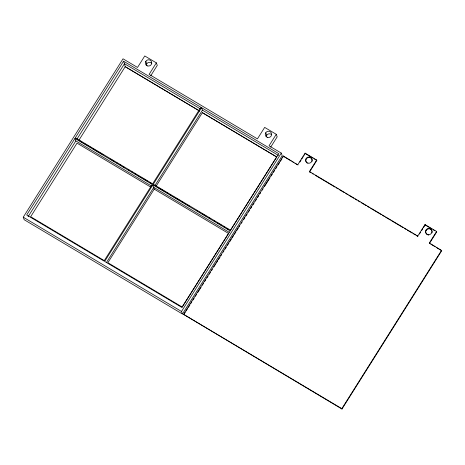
<?xml version="1.0" encoding="UTF-8"?>
<svg xmlns="http://www.w3.org/2000/svg" width="465" height="465" viewBox="0 0 465 465"><rect width="100%" height="100%" fill="white"/><g stroke="black" fill="none" stroke-linecap="round" stroke-linejoin="round"><path stroke-width="0.7" d="M156.35 62.862L149.114 74.348L257.436 138.884L264.672 127.398L276.268 134.304L269.032 145.789L281.284 153.09L282.203 155.618L182.425 313.991L24.174 219.713L23.25 217.184L123.027 58.805L137.524 67.442L144.76 55.957L156.35 62.862L157.275 65.391L150.8 75.673M74.935 138.425L26.703 214.987L103.997 261.034L152.229 184.471L74.935 138.425L75.841 140.907L151.886 186.209M123.585 61.206L75.347 137.768L152.642 183.815L200.88 107.252L123.585 61.206L124.486 63.688L199.921 108.63M28.08 216.719L75.841 140.907M77.021 139.029L124.486 63.688M150.707 187.075L77.021 143.139L30.661 216.725L104.346 260.662M78.852 140.308L125.195 66.675L124.422 63.356M152.892 184.867L104.66 261.429L181.949 307.475L230.187 230.913L152.892 184.867L154.235 189.179M156.048 186.296L202.391 112.664L276.681 156.92L230.32 230.506L278.831 153.694L201.537 107.648L153.305 184.21L230.599 230.256M106.421 262.545L153.793 187.349L229.216 232.285M154.979 185.471L202.444 110.129L201.537 107.648M270.711 147.109L277.187 136.832L276.268 134.304M182.425 313.991L181.507 311.463L281.284 153.09M416.663 235.72L417.907 236.464L417.762 236.063L424.998 224.578L436.589 231.483L429.352 242.968L441.75 250.67L341.973 409.043L183.57 314.363L283.348 155.99L297.989 165.023M184.105 314.148L185.268 312.306M186.041 311.079L187.587 308.626M188.36 307.4L189.906 304.941M190.679 303.715L191.842 301.872M192.998 300.03L194.161 298.187M195.323 296.35L196.48 294.508M197.642 292.665L201.124 287.138M202.281 285.301L203.443 283.458M204.6 281.616L205.763 279.773M206.925 277.931L208.082 276.094M209.244 274.251L210.401 272.409M211.563 270.566L212.336 269.34M213.883 266.881L215.429 264.428M216.202 263.202L217.754 260.743M218.527 259.517L220.073 257.064M220.846 255.831L221.619 254.605M223.165 252.152L223.938 250.926M225.101 249.083L226.257 247.241M227.42 245.398L228.966 242.945M229.739 241.713L231.285 239.26M232.058 238.034L233.604 235.575M234.383 234.348L235.929 231.895M236.702 230.663L238.249 228.21M239.022 226.984L239.795 225.757M241.341 223.299L242.114 222.072M243.66 219.614L244.823 217.777M245.985 215.934L247.142 214.092M248.304 212.249L249.461 210.407M250.623 208.564L251.786 206.727M252.943 204.885L254.105 203.042M255.262 201.2L256.424 199.357M257.587 197.515L258.743 195.678M259.906 193.835L260.679 192.609M262.225 190.15L262.998 188.924M264.544 186.471L269.962 177.874M271.118 176.032L272.281 174.189M273.443 172.346L274.6 170.51M275.762 168.667L276.919 166.825M278.082 164.982L279.628 162.529M280.401 161.303L281.947 158.844M282.72 157.618L283.348 155.99M297.844 164.622L305.081 153.136L316.677 160.041L316.822 160.442L309.585 171.928L310.829 172.672M299.896 162L301.035 160.187M301.802 158.978L303.325 156.56M304.087 155.351L304.848 154.142M309.585 171.928L309.44 171.527L316.677 160.041M419.43 234.046L420.575 232.233M421.714 230.419L422.859 228.606M423.621 227.397L425.144 224.979L424.998 224.578M341.973 409.043L341.827 408.642L441.605 250.269M146.266 65.402A3.208 3.127 -20 0 1 146.748 63.839L147.283 63.199A3.208 3.127 -20 0 1 151.805 63.281M306.191 162.029A3.208 3.127 -20 0 1 306.296 158.891L306.83 158.251A3.208 3.127 -20 0 1 312.073 161.372M305.836 153.903L313.16 158.263M314.381 158.989L316.822 160.442M425.144 224.979L431.851 228.978M433.072 229.704L434.903 230.791M309.44 171.527L417.762 236.063M284.098 156.752L291.346 161.064M292.555 161.785L293.764 162.506M294.973 163.227L296.78 164.302M312.073 173.416L313.317 174.154M315.189 175.27L335.108 187.139M336.352 187.877L338.218 188.993M339.467 189.732L344.443 192.702M345.693 193.44L347.558 194.556M348.802 195.294L353.784 198.264M355.027 199.003L356.899 200.119M358.143 200.857L360.009 201.973M361.253 202.711L366.234 205.681M367.478 206.425L369.35 207.535M370.593 208.279L381.178 214.58M382.422 215.324L384.288 216.434M385.531 217.178L390.513 220.143M391.757 220.887L402.963 227.565M404.213 228.303L406.079 229.419M407.323 230.158L412.304 233.128M413.548 233.866L415.414 234.982M430.724 244.102L435.013 246.653M436.234 247.386L441.14 250.304M202.444 110.129L278.489 155.438M202.409 112.716L276.698 156.972M79.457 140.628L81.933 142.104M83.787 143.208L85.665 144.365M86.885 145.057L88.141 145.841M89.978 146.899L91.233 147.684M92.454 148.376L94.947 149.899M95.552 150.218L97.423 151.375M98.644 152.061L100.521 153.218M101.742 153.903L102.998 154.694M110.408 159.071L112.268 160.175M113.507 160.913L114.745 161.651M116.599 162.756L117.837 163.494M119.697 164.598L121.568 165.755M122.789 166.447L124.045 167.231M128.363 169.766L129.601 170.504M131.456 171.608L132.694 172.346M134.554 173.451L136.408 174.561M137.646 175.299L138.901 176.084M140.744 177.142L141.999 177.926M143.836 178.984L147.55 181.199M149.41 182.303L151.265 183.408M157.891 187.354L159.146 188.139M160.367 188.831L165.337 191.83M166.557 192.522L168.429 193.673M169.649 194.364L170.905 195.149M172.765 196.253L174.003 196.991M175.857 198.102L177.717 199.206M178.322 199.526L180.193 200.682M181.414 201.368L183.286 202.525M184.512 203.217L185.75 203.955M187.604 205.059L189.476 206.21M196.271 210.221L197.509 210.959M199.369 212.063L200.607 212.801M202.461 213.912L204.321 215.016M205.559 215.754L206.815 216.539M208.651 217.597L209.907 218.381M214.226 220.916L215.464 221.654M217.318 222.764L219.178 223.868M220.416 224.607L221.654 225.345M223.508 226.449L224.764 227.234M226.606 228.292L228.478 229.448M23.25 217.184L181.507 311.463M183.57 314.363L341.827 408.642M306.673 162.686L307.179 163.087M436.589 231.483L436.734 231.884L429.497 243.369L429.352 242.968M426.068 229.931L426.213 230.332M305.081 153.136L305.226 153.537M306.15 158.489L306.296 158.891M265.748 132.746L266.666 135.28M145.83 61.31L146.748 63.839M427.236 234.639A3.208 3.127 -20 0 1 426.074 230.57A3.208 3.127 -20 0 1 430.125 229.018A3.208 3.127 -20 0 1 431.991 232.814M428.817 235.087A3.208 3.127 -20 0 1 427.992 234.965M266.183 136.844A3.208 3.127 -20 0 1 271.723 134.716M154.217 189.133L107.857 262.713L182.164 307.022L228.524 233.436L154.217 189.133M199.485 110.932L125.195 66.675L199.502 110.978M427.847 234.563A3.208 3.127 -20 0 0 431.904 230.791A3.208 3.127 -20 0 0 426.597 229.286A3.208 3.127 -20 0 0 427.847 234.563M307.935 163.122A3.208 3.127 -20 0 0 311.986 159.35A3.208 3.127 -20 0 0 306.685 157.85A3.208 3.127 -20 0 0 307.935 163.122M267.526 137.384A3.208 3.127 -20 0 0 271.577 133.606A3.208 3.127 -20 0 0 266.276 132.107A3.208 3.127 -20 0 0 267.526 137.384M147.608 65.943A3.208 3.127 -20 0 0 151.666 62.171A3.208 3.127 -20 0 0 146.359 60.665A3.208 3.127 -20 0 0 147.608 65.943"/></g></svg>
